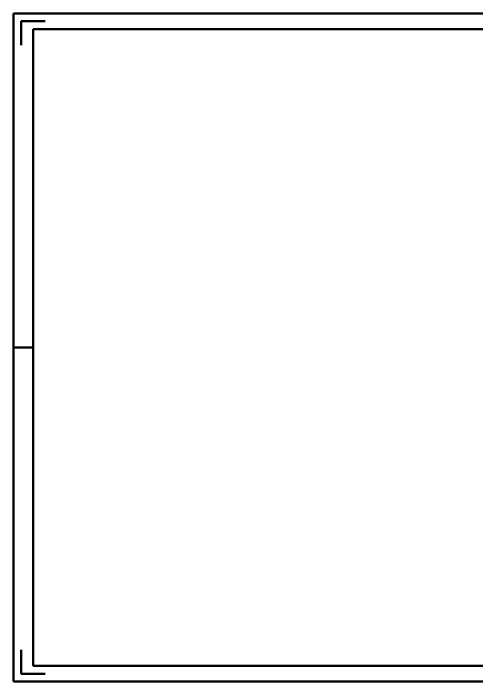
# Model space of a CAD drawing. Header units: millimetres. Extents: x 4452 to 7344, y -319 to 3013.
# Drawn here: x 4452 to 5034, y -238 to 603 of the extents above; entities that cross this region are included whole.
import ezdxf

# ---------------------------------------------------------------- set-up
doc = ezdxf.new("R2010")
doc.units = ezdxf.units.MM
doc.layers.add('总内框线', color=7, linetype='Continuous', lineweight=50)

msp = doc.modelspace()

# ---------------------------------------------------------------- linework, layer by layer
at = {"layer": '总内框线'}
for p, q in [((4451.85, 603.04), (4451.85, -237.96)), ((4451.85, 603.04), (5640.85, 603.04)), ((4461.85, 593.04), (4491.85, 593.04)), ((4461.85, 593.04), (4461.85, 563.04)), ((4476.85, 583.04), (4476.85, -217.96)), ((4476.85, 583.04), (5620.85, 583.04)), ((4476.85, 182.54), (4451.85, 182.54)), ((4461.85, -227.96), (4461.85, -197.96)), ((4476.85, -217.96), (5620.85, -217.96)), ((4461.85, -227.96), (4491.85, -227.96)), ((4451.85, -237.96), (5640.85, -237.96))]:
    msp.add_line(p, q, dxfattribs=at)

doc.saveas('drawing.dxf')
